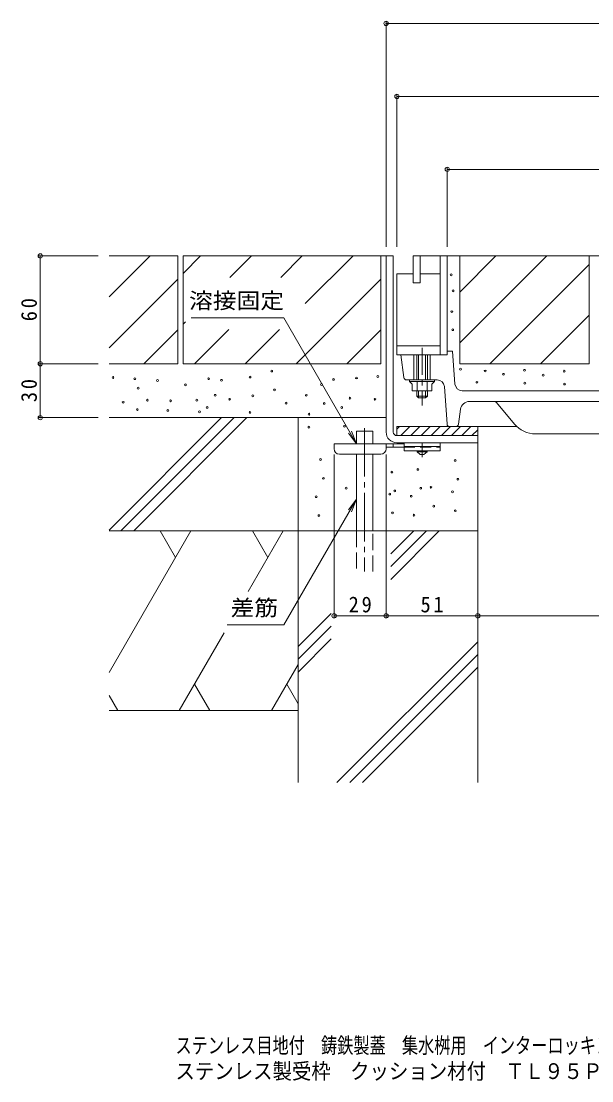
# Model space of a CAD drawing. Units: millimetres at full size, sheet at 1:3. Extents: x -978 to 1153, y -824 to 816.
# Drawn here: x 105 to 423, y -824 to -235 of the extents above; entities that cross this region are included whole.
import ezdxf
from ezdxf.enums import TextEntityAlignment as Align

# ---------------------------------------------------------------- set-up
doc = ezdxf.new("R2010")
doc.units = ezdxf.units.MM
doc.header["$LTSCALE"] = 3
doc.header["$PDMODE"] = 32
doc.header["$PDSIZE"] = 2.4
for name, pattern in [('CHAIN1', [8, 5, -1, 1, -1]), ('CHAIN2', [12, 9, -1, 1, -1]), ('DASHED2', [3, 2, -1]), ('DASHED3', [4, 3, -1])]:
    doc.linetypes.add(name, pattern=pattern)
for name, color, linetype, lineweight in [('0-1_躯体', 2, 'Continuous', 9), ('0-2_仕上', 3, 'Continuous', 9), ('0-4_その他', 2, 'Continuous', 9), ('0-5_寸法', 7, 'Continuous', 9), ('0-6_ハッチ', 6, 'Continuous', 5), ('0-9', 3, 'Continuous', 9), ('0-E', 7, 'Continuous', 9), ('F-5_F-5ﾚｲﾔ', 2, 'Continuous', 9)]:
    doc.layers.add(name, color=color, linetype=linetype, lineweight=lineweight)
doc.styles.add('ＭＳ ゴシック', font='')
doc.styles.get('ＭＳ ゴシック').set_extended_font_data('MS Gothic')

msp = doc.modelspace()

# ---------------------------------------------------------------- linework, layer by layer
at = {"layer": '0-1_躯体'}
for p, q in [((308.149, -365.465), (312.149, -365.465)), ((308.149, -463.465), (308.149, -365.465)), ((312.149, -463.465), (312.149, -365.465)), ((314.149, -460.465), (314.149, -465.465)), ((359.149, -460.465), (314.149, -460.465)), ((315.616, -460.465), (314.149, -461.932)), ((314.149, -465.465), (359.149, -465.465)), ((321.273, -460.465), (316.273, -465.465)), ((326.93, -460.465), (321.93, -465.465)), ((332.587, -460.465), (327.587, -465.465)), ((338.244, -460.465), (333.243, -465.465)), ((343.9, -460.465), (338.9, -465.465)), ((349.557, -460.465), (344.557, -465.465)), ((355.214, -460.465), (350.214, -465.465)), ((359.149, -462.187), (355.871, -465.465)), ((359.149, -460.465), (359.149, -469.465)), ((314.149, -469.465), (359.149, -469.465))]:
    msp.add_line(p, q, dxfattribs=at)
for radius in [6, 2]:
    msp.add_arc((314.149, -463.465), radius, 180, 270, dxfattribs=at)
at = {"layer": '0-2_仕上'}
for p, q in [((327.149, -365.465), (323.149, -365.465)), ((338.149, -365.465), (323.149, -365.465)), ((327.149, -365.465), (327.149, -380.465)), ((338.149, -365.465), (338.149, -420.465)), ((338.149, -365.465), (830.149, -365.465)), ((342.149, -420.465), (342.149, -365.465)), ((314.149, -420.465), (314.149, -375.465)), ((323.149, -375.465), (314.149, -375.465)), ((338.149, -375.465), (327.149, -375.465)), ((314.149, -415.465), (338.149, -415.465)), ((342.149, -418.465), (345.164, -418.465)), ((346.47, -436.75), (345.164, -418.465)), ((314.149, -420.465), (342.149, -420.465)), ((317.984, -433.151), (316.399, -420.465)), ((323.649, -420.465), (323.649, -434.465)), ((325.149, -434.465), (325.149, -420.465)), ((326.149, -434.465), (326.149, -420.465)), ((330.149, -434.465), (330.149, -420.465)), ((331.149, -434.465), (331.149, -420.465)), ((332.649, -420.465), (332.649, -434.465)), ((319.473, -434.465), (336.567, -434.465)), ((321.149, -434.465), (321.149, -435.265)), ((335.149, -435.265), (321.149, -435.265)), ((321.149, -435.265), (322.624, -436.865)), ((325.386, -435.265), (325.386, -440.465)), ((330.911, -435.265), (330.911, -440.465)), ((335.149, -435.265), (333.674, -436.865)), ((335.149, -434.465), (335.149, -435.265)), ((322.624, -436.865), (322.624, -440.465)), ((325.149, -440.465), (325.149, -443.464)), ((326.149, -444.465), (326.149, -440.465)), ((330.149, -440.465), (330.149, -444.465)), ((331.149, -440.465), (331.149, -443.464)), ((342.049, -459.071), (340.557, -438.18)), ((817.837, -440.465), (350.46, -440.465)), ((331.149, -443.464), (325.149, -443.464)), ((326.149, -444.465), (325.149, -443.464)), ((330.149, -444.465), (326.149, -444.465)), ((331.149, -443.464), (330.149, -444.465)), ((354.485, -446.465), (483.678, -446.465)), ((379.651, -459.067), (369.598, -447.004)), ((349.535, -450.757), (348.333, -459.177)), ((346.848, -460.465), (343.545, -460.465)), ((380.976, -460.465), (346.862, -460.465)), ((777.123, -464.465), (391.174, -464.465))]:
    msp.add_line(p, q, dxfattribs=at)
at = {"layer": '0-2_仕上', "linetype": 'CHAIN1'}
msp.add_line((328.149, -416.642), (328.149, -448.66), dxfattribs=at)
at = {"layer": '0-2_仕上'}
for points in [[(327.149, -380.465), (323.149, -380.465), (323.149, -365.465)], [(333.674, -436.865), (333.674, -440.465), (322.624, -440.465)]]:
    msp.add_lwpolyline(points, dxfattribs=at)
for centre, radius, start, end in [((319.473, -432.965), 1.5, 187.12479, 270), ((336.567, -438.465), 4, 4.08566, 90), ((350.46, -436.465), 4, 184.08566, 270), ((354.485, -451.465), 5, 90, 171.86966), ((368.446, -447.965), 1.5, 39.80606, 90), ((343.545, -458.965), 1.5, 184.08575, 270), ((346.848, -458.965), 1.5, 270, 351.8707), ((391.174, -449.465), 15, 219.80562, 270)]:
    msp.add_arc(centre, radius, start, end, dxfattribs=at)
at = {"layer": '0-4_その他', "color": 7}
for p, q in [((308.149, -235.206), (308.149, -360.465)), ((308.149, -236.106), (860.149, -236.106)), ((314.149, -275.842), (314.149, -360.465)), ((854.149, -276.742), (314.149, -276.742)), ((342.149, -316.425), (342.149, -360.465)), ((342.149, -317.325), (826.149, -317.325)), ((114.783, -365.465), (147.949, -365.465)), ((115.683, -365.465), (115.683, -425.465)), ((114.783, -425.465), (147.949, -425.465)), ((115.683, -425.465), (115.683, -455.465)), ((114.783, -455.465), (147.949, -455.465)), ((279.149, -566.613), (279.149, -475.964)), ((308.149, -566.613), (308.149, -475.964)), ((279.149, -565.713), (308.149, -565.713)), ((308.149, -565.713), (359.149, -565.713)), ((359.149, -565.713), (809.149, -565.713))]:
    msp.add_line(p, q, dxfattribs=at)
for p in [(308.149, -236.106), (314.149, -276.742), (342.149, -317.325), (115.683, -365.465), (115.683, -425.465), (115.683, -455.465), (279.149, -565.713), (308.149, -565.713), (359.149, -565.713)]:
    msp.add_point(p, dxfattribs=at)
at = {"layer": '0-5_寸法'}
for p, q in [((251.281, -399.974), (199.615, -399.974)), ((291.69, -469.964), (251.281, -399.974)), ((291.69, -469.964), (287.125, -464.014)), ((291.69, -469.964), (288.82, -463.035)), ((291.69, -500.851), (251.304, -570.801)), ((291.69, -500.851), (287.125, -506.801)), ((291.69, -500.851), (288.82, -507.78)), ((251.304, -570.801), (219.635, -570.801))]:
    msp.add_line(p, q, dxfattribs=at)
at = {"layer": '0-6_ハッチ'}
for p, q in [((153.949, -518.027), (216.511, -455.465)), ((308.149, -455.465), (153.949, -455.465)), ((160.582, -518.465), (223.582, -455.465)), ((167.653, -518.465), (230.653, -455.465)), ((259.149, -518.465), (259.149, -455.465)), ((300.69, -462.964), (291.69, -462.964)), ((291.69, -469.964), (291.69, -462.964)), ((300.69, -469.964), (300.69, -462.964)), ((359.149, -469.465), (359.149, -658.465)), ((291.69, -518.465), (291.69, -475.764)), ((300.69, -518.465), (300.69, -475.764)), ((199.475, -518.465), (153.949, -597.318)), ((182.427, -518.465), (190.951, -533.228)), ((250.777, -518.465), (231.286, -552.223)), ((233.73, -518.465), (242.253, -533.228)), ((259.149, -518.465), (259.149, -658.465)), ((310.702, -531.274), (323.511, -518.465)), ((310.702, -538.345), (330.582, -518.465)), ((310.702, -545.416), (337.653, -518.465)), ((259.149, -582.827), (277.582, -564.394)), ((259.149, -589.898), (277.582, -571.465)), ((218.029, -575.187), (193.042, -618.465)), ((259.149, -596.969), (277.582, -578.536)), ((280.791, -658.465), (359.149, -580.107)), ((287.862, -658.465), (359.149, -587.178)), ((259.149, -592.822), (244.344, -618.465)), ((294.933, -658.465), (359.149, -594.249)), ((201.566, -603.701), (210.089, -618.465)), ((252.868, -603.701), (259.149, -614.58)), ((153.949, -610.084), (158.787, -618.465)), ((259.149, -618.465), (153.949, -618.465))]:
    msp.add_line(p, q, dxfattribs=at)
at = {"layer": '0-6_ハッチ', "linetype": 'CHAIN2'}
msp.add_line((296.19, -461.272), (296.19, -541.131), dxfattribs=at)
at = {"layer": '0-6_ハッチ', "linetype": 'DASHED3'}
for p, q in [((291.69, -518.465), (291.69, -541.131)), ((300.69, -541.131), (300.69, -518.465))]:
    msp.add_line(p, q, dxfattribs=at)
at = {"layer": '0-6_ハッチ'}
msp.add_lwpolyline([(359.149, -518.465), (259.149, -518.465), (153.949, -518.465)], dxfattribs=at)
at = {"layer": '0-9', "color": 4}
for p, q in [((308.149, -472.764), (308.149, -469.964)), ((312.149, -471.964), (312.149, -469.964)), ((305.149, -475.764), (282.149, -475.764)), ((308.144, -471.964), (318.149, -471.964))]:
    msp.add_line(p, q, dxfattribs=at)
at = {"layer": '0-9'}
for p, q in [((318.149, -469.465), (338.149, -469.465)), ((318.149, -469.465), (318.149, -473.965)), ((318.149, -471.465), (338.149, -471.465)), ((338.149, -469.465), (338.149, -473.965)), ((318.149, -473.965), (338.149, -473.965))]:
    msp.add_line(p, q, dxfattribs=at)
at = {"layer": '0-9', "color": 4, "linetype": 'CHAIN1'}
msp.add_line((328.149, -477.512), (328.149, -469.465), dxfattribs=at)
at = {"layer": '0-9', "linetype": 'DASHED2'}
msp.add_line((318.149, -471.965), (338.149, -471.965), dxfattribs=at)
at = {"layer": '0-9', "color": 2}
for p, q in [((325.399, -474.464), (325.399, -473.965)), ((327.149, -475.964), (325.399, -474.464)), ((330.899, -474.464), (325.399, -474.464)), ((329.149, -475.964), (327.149, -475.964)), ((330.899, -474.464), (329.149, -475.964)), ((330.899, -474.464), (330.899, -473.965))]:
    msp.add_line(p, q, dxfattribs=at)
at = {"layer": '0-9', "color": 4}
msp.add_lwpolyline([(279.149, -472.764), (279.149, -469.964), (318.149, -469.964)], dxfattribs=at)
for centre, start, end in [((282.149, -472.764), 180, 270), ((305.149, -472.764), 270, 0)]:
    msp.add_arc(centre, 3, start, end, dxfattribs=at)
at = {"layer": '0-E', "color": 2}
for p, q in [((153.949, -365.465), (192.149, -365.465)), ((153.949, -388.258), (176.742, -365.465)), ((192.149, -365.465), (192.149, -425.465)), ((195.149, -375.205), (204.889, -365.465)), ((195.149, -365.465), (305.149, -365.465)), ((195.149, -365.465), (195.149, -425.465)), ((221.205, -377.433), (233.173, -365.465)), ((249.489, -377.433), (261.457, -365.465)), ((263.159, -392.047), (289.742, -365.465)), ((305.149, -365.465), (305.149, -425.465)), ((305.149, -365.465), (308.149, -365.465)), ((349.149, -365.465), (421.118, -365.465)), ((349.149, -385.589), (369.273, -365.465)), ((349.149, -413.873), (397.557, -365.465)), ((421.118, -365.465), (421.118, -425.465)), ((365.842, -425.465), (421.118, -370.188)), ((153.949, -416.542), (192.149, -378.342)), ((258.026, -425.465), (305.149, -378.342)), ((394.126, -425.465), (421.118, -398.472)), ((173.31, -425.465), (192.149, -406.626)), ((195.149, -403.489), (196.453, -402.185)), ((201.457, -425.465), (220.53, -406.392)), ((229.742, -425.465), (248.815, -406.392)), ((286.31, -425.465), (305.149, -406.626)), ((153.949, -425.465), (192.149, -425.465)), ((195.149, -425.465), (305.149, -425.465))]:
    msp.add_line(p, q, dxfattribs=at)
msp.add_lwpolyline([(349.149, -365.465), (349.149, -425.465), (421.118, -425.465)], dxfattribs=at)
at = {"layer": '0-E'}
for centre in [(344.361, -376.017), (345.384, -384.887), (344.702, -396.488), (345.213, -406.552), (244.484, -429.563), (349.562, -428.518), (363.296, -429.497), (385.174, -429.096), (407.309, -429.595), (156.162, -433.12), (168.274, -433.803), (180.898, -434.826), (209.387, -433.803), (216.552, -434.656), (232.417, -432.864), (278.932, -434.172), (291.626, -433.419), (303.497, -432.58), (358.69, -435.809), (373.403, -431.314), (385.345, -436.261), (395.538, -431.813), (170.151, -439.091), (196.422, -437.214), (246.019, -440.054), (272.195, -437.052), (407.48, -436.76), (161.792, -446.938), (175.269, -445.744), (188.234, -446.085), (202.808, -445.703), (212.969, -443.015), (221.069, -445.268), (233.952, -443.356), (252.471, -447.424), (263.707, -443.044), (273.73, -447.544), (288.03, -444.635), (301.94, -445.268), (169.7, -450.974), (186.676, -451.418), (204.317, -452.195), (208.533, -449.754), (232.388, -452.527), (265.242, -453.535), (283.429, -449.784), (284.964, -460.275), (265.186, -460.764), (271.695, -478.743), (346.589, -479.242), (273.231, -489.234), (311.389, -485.733), (325.868, -484.235), (348.124, -489.734), (285.925, -494.72), (327.404, -494.727), (333.108, -494.221), (269.199, -499.464), (310.141, -497.966), (312.924, -496.224), (322.124, -499.214), (345.091, -496.717), (334.643, -504.712), (346.626, -507.209), (270.734, -509.955), (311.676, -508.457), (323.659, -509.705)]:
    msp.add_circle(centre, 0.5, dxfattribs=at)

# ---------------------------------------------------------------- texts
at = {"layer": '0-4_その他', "char_height": 8.798, "attachment_point": 7, "rotation": 90, "style": 'ＭＳ ゴシック'}
for s, insert in [('\\T1.27;\\W0.95;60', (113.883, -401.84)), ('\\T1.27;\\W0.95;30', (113.883, -446.84))]:
    msp.add_mtext(s, dxfattribs=dict(at, insert=insert))
at = {"layer": '0-4_その他', "char_height": 8.798, "attachment_point": 7, "style": 'ＭＳ ゴシック'}
for s, insert in [('\\T1.27;\\W0.95;29', (287.274, -563.913)), ('\\T1.27;\\W0.95;51', (327.274, -563.913))]:
    msp.add_mtext(s, dxfattribs=dict(at, insert=insert))
at = {"layer": '0-5_寸法', "color": 2, "style": 'ＭＳ ゴシック', "width": 1.1}
for s, p in [('溶接固定', (198.496, -397.404)), ('差筋', (221.614, -568.232))]:
    msp.add_text(s, height=8.798, dxfattribs=at).set_placement(p, align=Align.BOTTOM_LEFT)
at = {"layer": 'F-5_F-5ﾚｲﾔ', "style": 'ＭＳ ゴシック'}
for s, width, p in [('ステンレス目地付\u3000鋳鉄製蓋\u3000集水桝用\u3000インターロッキングブロック用\u3000充填深さ７５ｍｍ ＳＩＷ－１４－４５０（Ｐ＝１５）', 0.75, (190.916, -811.723)), ('ステンレス製受枠\u3000クッション材付\u3000ＴＬ９５Ｐ', 0.9, (190.916, -826.038))]:
    msp.add_text(s, height=8.798, dxfattribs=dict(at, width=width)).set_placement(p, align=Align.BOTTOM_LEFT)

doc.saveas('drawing.dxf')
